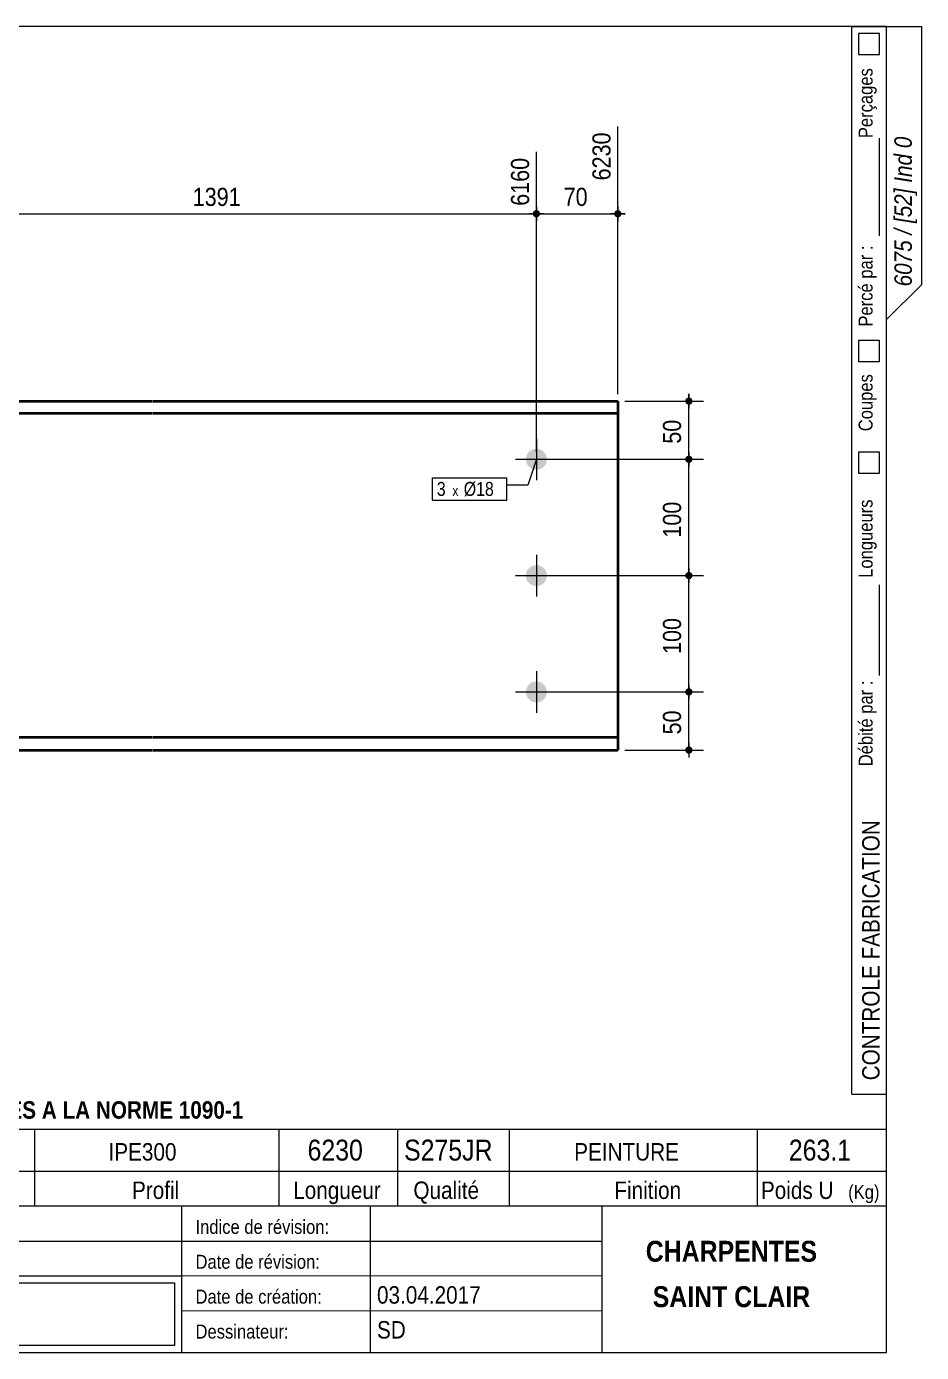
# Model space of a CAD drawing. Header units: millimetres. Extents: x 2 to 287, y 5 to 195.
# Drawn here: x 158.8 to 287, y 5 to 195 of the extents above; entities that cross this region are included whole.
import ezdxf

# ---------------------------------------------------------------- set-up
doc = ezdxf.new("R2010")
doc.units = ezdxf.units.MM
for name, color, linetype, lineweight in [('Autre type objet', 1, 'Continuous', 0), ('Boulon', 7, 'Continuous', 0), ('Cotation', 7, 'Continuous', 0), ('Désignation boulon', 3, 'Continuous', 0), ('Feuille dessin', 5, 'Continuous', 0), ('Piece', 2, 'Continuous', 0)]:
    doc.layers.add(name, color=color, linetype=linetype, lineweight=lineweight)
doc.styles.add('ARIAL', font='ARIAL.TTF')
doc.styles.add('ARIAL_BOLD', font='ARIALBD.TTF')
doc.styles.add('ARIAL_ITALIC', font='ARIALI.TTF')
doc.styles.add('COMIC_SANS_MS', font='COMIC.TTF')

# ---------------------------------------------------------------- blocks, each defined once
blk = doc.blocks.new('*A4')
at = {"layer": 'Boulon'}
for points in [[(230.33, 133.02), (230.33, 133.06), (230.34, 133.1), (230.34, 133.13), (230.34, 133.17), (230.35, 133.21), (230.35, 133.24), (230.36, 133.28), (230.37, 133.32), (230.38, 133.35), (230.39, 133.39), (230.4, 133.42), (230.41, 133.46), (230.42, 133.49), (230.43, 133.53), (230.45, 133.56), (230.46, 133.59), (230.48, 133.63), (230.49, 133.66), (230.51, 133.69), (230.53, 133.73), (230.55, 133.76), (230.56, 133.79), (230.59, 133.82), (230.61, 133.85), (230.63, 133.88), (230.65, 133.91), (230.67, 133.94), (230.7, 133.97), (230.72, 133.99), (230.75, 134.02), (230.77, 134.05), (230.8, 134.07), (230.82, 134.1), (230.85, 134.12), (230.88, 134.15), (230.91, 134.17), (230.94, 134.19), (230.97, 134.21), (231, 134.23), (231.03, 134.25), (231.06, 134.27), (231.09, 134.29), (231.13, 134.31), (231.16, 134.33), (231.19, 134.34), (231.22, 134.36), (231.26, 134.37), (231.29, 134.39), (231.33, 134.4), (231.36, 134.41), (231.4, 134.42), (231.43, 134.43), (231.47, 134.44), (231.5, 134.45), (231.54, 134.46), (231.58, 134.46), (231.61, 134.47), (231.65, 134.48), (231.69, 134.48), (231.72, 134.48), (231.76, 134.48), (231.8, 134.49), (231.83, 134.49), (231.87, 134.49), (231.91, 134.48), (231.94, 134.48), (231.98, 134.48), (232.02, 134.48), (232.05, 134.47), (232.09, 134.46), (232.12, 134.46), (232.16, 134.45), (232.2, 134.44), (232.23, 134.43), (232.27, 134.42), (232.3, 134.41), (232.34, 134.4), (232.37, 134.39), (232.41, 134.37), (232.44, 134.36), (232.47, 134.34), (232.51, 134.33), (232.54, 134.31), (232.57, 134.29), (232.6, 134.27), (232.63, 134.25), (232.67, 134.23), (232.7, 134.21), (232.73, 134.19), (232.76, 134.17), (232.78, 134.15), (232.81, 134.12), (232.84, 134.1), (232.87, 134.07), (232.89, 134.05), (232.92, 134.02), (232.94, 133.99), (232.97, 133.97), (232.99, 133.94), (233.01, 133.91), (233.04, 133.88), (233.06, 133.85), (233.08, 133.82), (233.1, 133.79), (233.12, 133.76), (233.14, 133.73), (233.16, 133.69), (233.17, 133.66), (233.19, 133.63), (233.2, 133.59), (233.22, 133.56), (233.23, 133.53), (233.24, 133.49), (233.26, 133.46), (233.27, 133.42), (233.28, 133.39), (233.29, 133.35), (233.3, 133.32), (233.3, 133.28), (233.31, 133.24), (233.32, 133.21), (233.32, 133.17), (233.33, 133.13), (233.33, 133.1), (233.33, 133.06), (233.33, 133.02), (233.33, 132.99), (233.33, 132.95), (233.33, 132.91), (233.33, 132.88), (233.33, 132.84), (233.32, 132.8), (233.32, 132.77), (233.31, 132.73), (233.3, 132.69), (233.3, 132.66), (233.29, 132.62), (233.28, 132.59), (233.27, 132.55), (233.26, 132.52), (233.24, 132.48), (233.23, 132.45), (233.22, 132.41), (233.2, 132.38), (233.19, 132.35), (233.17, 132.31), (233.16, 132.28), (233.14, 132.25), (233.12, 132.22), (233.1, 132.18), (233.08, 132.15), (233.06, 132.12), (233.04, 132.09), (233.01, 132.06), (232.99, 132.04), (232.97, 132.01), (232.94, 131.98), (232.92, 131.95), (232.89, 131.93), (232.87, 131.9), (232.84, 131.88), (232.81, 131.85), (232.78, 131.83), (232.76, 131.8), (232.73, 131.78), (232.7, 131.76), (232.67, 131.74), (232.63, 131.72), (232.6, 131.7), (232.57, 131.68), (232.54, 131.66), (232.51, 131.65), (232.47, 131.63), (232.44, 131.62), (232.41, 131.6), (232.37, 131.59), (232.34, 131.57), (232.3, 131.56), (232.27, 131.55), (232.23, 131.54), (232.2, 131.53), (232.16, 131.52), (232.12, 131.52), (232.09, 131.51), (232.05, 131.5), (232.02, 131.5), (231.98, 131.49), (231.94, 131.49), (231.91, 131.49), (231.87, 131.49), (231.83, 131.49), (231.8, 131.49), (231.76, 131.49), (231.72, 131.49), (231.69, 131.49), (231.65, 131.5), (231.61, 131.5), (231.58, 131.51), (231.54, 131.52), (231.5, 131.52), (231.47, 131.53), (231.43, 131.54), (231.4, 131.55), (231.36, 131.56), (231.33, 131.57), (231.29, 131.59), (231.26, 131.6), (231.22, 131.62), (231.19, 131.63), (231.16, 131.65), (231.13, 131.66), (231.09, 131.68), (231.06, 131.7), (231.03, 131.72), (231, 131.74), (230.97, 131.76), (230.94, 131.78), (230.91, 131.8), (230.88, 131.83), (230.85, 131.85), (230.82, 131.88), (230.8, 131.9), (230.77, 131.93), (230.75, 131.95), (230.72, 131.98), (230.7, 132.01), (230.67, 132.04), (230.65, 132.06), (230.63, 132.09), (230.61, 132.12), (230.59, 132.15), (230.56, 132.18), (230.55, 132.22), (230.53, 132.25), (230.51, 132.28), (230.49, 132.31), (230.48, 132.35), (230.46, 132.38), (230.45, 132.41), (230.43, 132.45), (230.42, 132.48), (230.41, 132.52), (230.4, 132.55), (230.39, 132.59), (230.38, 132.62), (230.37, 132.66), (230.36, 132.69), (230.35, 132.73), (230.35, 132.77), (230.34, 132.8), (230.34, 132.84), (230.34, 132.88), (230.33, 132.91), (230.33, 132.95), (230.33, 132.99)], [(230.33, 116.36), (230.33, 116.39), (230.34, 116.43), (230.34, 116.47), (230.34, 116.5), (230.35, 116.54), (230.35, 116.58), (230.36, 116.61), (230.37, 116.65), (230.38, 116.68), (230.39, 116.72), (230.4, 116.76), (230.41, 116.79), (230.42, 116.83), (230.43, 116.86), (230.45, 116.89), (230.46, 116.93), (230.48, 116.96), (230.49, 116.99), (230.51, 117.03), (230.53, 117.06), (230.55, 117.09), (230.56, 117.12), (230.59, 117.15), (230.61, 117.18), (230.63, 117.21), (230.65, 117.24), (230.67, 117.27), (230.7, 117.3), (230.72, 117.33), (230.75, 117.35), (230.77, 117.38), (230.8, 117.41), (230.82, 117.43), (230.85, 117.46), (230.88, 117.48), (230.91, 117.5), (230.94, 117.52), (230.97, 117.55), (231, 117.57), (231.03, 117.59), (231.06, 117.61), (231.09, 117.63), (231.13, 117.64), (231.16, 117.66), (231.19, 117.68), (231.22, 117.69), (231.26, 117.71), (231.29, 117.72), (231.33, 117.73), (231.36, 117.74), (231.4, 117.76), (231.43, 117.77), (231.47, 117.78), (231.5, 117.78), (231.54, 117.79), (231.58, 117.8), (231.61, 117.8), (231.65, 117.81), (231.69, 117.81), (231.72, 117.82), (231.76, 117.82), (231.8, 117.82), (231.83, 117.82), (231.87, 117.82), (231.91, 117.82), (231.94, 117.82), (231.98, 117.81), (232.02, 117.81), (232.05, 117.8), (232.09, 117.8), (232.12, 117.79), (232.16, 117.78), (232.2, 117.78), (232.23, 117.77), (232.27, 117.76), (232.3, 117.74), (232.34, 117.73), (232.37, 117.72), (232.41, 117.71), (232.44, 117.69), (232.47, 117.68), (232.51, 117.66), (232.54, 117.64), (232.57, 117.63), (232.6, 117.61), (232.63, 117.59), (232.67, 117.57), (232.7, 117.55), (232.73, 117.52), (232.76, 117.5), (232.78, 117.48), (232.81, 117.46), (232.84, 117.43), (232.87, 117.41), (232.89, 117.38), (232.92, 117.35), (232.94, 117.33), (232.97, 117.3), (232.99, 117.27), (233.01, 117.24), (233.04, 117.21), (233.06, 117.18), (233.08, 117.15), (233.1, 117.12), (233.12, 117.09), (233.14, 117.06), (233.16, 117.03), (233.17, 116.99), (233.19, 116.96), (233.2, 116.93), (233.22, 116.89), (233.23, 116.86), (233.24, 116.83), (233.26, 116.79), (233.27, 116.76), (233.28, 116.72), (233.29, 116.68), (233.3, 116.65), (233.3, 116.61), (233.31, 116.58), (233.32, 116.54), (233.32, 116.5), (233.33, 116.47), (233.33, 116.43), (233.33, 116.39), (233.33, 116.36), (233.33, 116.32), (233.33, 116.28), (233.33, 116.25), (233.33, 116.21), (233.33, 116.17), (233.32, 116.14), (233.32, 116.1), (233.31, 116.06), (233.3, 116.03), (233.3, 115.99), (233.29, 115.96), (233.28, 115.92), (233.27, 115.88), (233.26, 115.85), (233.24, 115.81), (233.23, 115.78), (233.22, 115.75), (233.2, 115.71), (233.19, 115.68), (233.17, 115.65), (233.16, 115.61), (233.14, 115.58), (233.12, 115.55), (233.1, 115.52), (233.08, 115.49), (233.06, 115.46), (233.04, 115.43), (233.01, 115.4), (232.99, 115.37), (232.97, 115.34), (232.94, 115.31), (232.92, 115.29), (232.89, 115.26), (232.87, 115.23), (232.84, 115.21), (232.81, 115.18), (232.78, 115.16), (232.76, 115.14), (232.73, 115.12), (232.7, 115.09), (232.67, 115.07), (232.63, 115.05), (232.6, 115.03), (232.57, 115.01), (232.54, 115), (232.51, 114.98), (232.47, 114.96), (232.44, 114.95), (232.41, 114.93), (232.37, 114.92), (232.34, 114.91), (232.3, 114.9), (232.27, 114.88), (232.23, 114.87), (232.2, 114.86), (232.16, 114.86), (232.12, 114.85), (232.09, 114.84), (232.05, 114.84), (232.02, 114.83), (231.98, 114.83), (231.94, 114.82), (231.91, 114.82), (231.87, 114.82), (231.83, 114.82), (231.8, 114.82), (231.76, 114.82), (231.72, 114.82), (231.69, 114.83), (231.65, 114.83), (231.61, 114.84), (231.58, 114.84), (231.54, 114.85), (231.5, 114.86), (231.47, 114.86), (231.43, 114.87), (231.4, 114.88), (231.36, 114.9), (231.33, 114.91), (231.29, 114.92), (231.26, 114.93), (231.22, 114.95), (231.19, 114.96), (231.16, 114.98), (231.13, 115), (231.09, 115.01), (231.06, 115.03), (231.03, 115.05), (231, 115.07), (230.97, 115.09), (230.94, 115.12), (230.91, 115.14), (230.88, 115.16), (230.85, 115.18), (230.82, 115.21), (230.8, 115.23), (230.77, 115.26), (230.75, 115.29), (230.72, 115.31), (230.7, 115.34), (230.67, 115.37), (230.65, 115.4), (230.63, 115.43), (230.61, 115.46), (230.59, 115.49), (230.56, 115.52), (230.55, 115.55), (230.53, 115.58), (230.51, 115.61), (230.49, 115.65), (230.48, 115.68), (230.46, 115.71), (230.45, 115.75), (230.43, 115.78), (230.42, 115.81), (230.41, 115.85), (230.4, 115.88), (230.39, 115.92), (230.38, 115.96), (230.37, 115.99), (230.36, 116.03), (230.35, 116.06), (230.35, 116.1), (230.34, 116.14), (230.34, 116.17), (230.34, 116.21), (230.33, 116.25), (230.33, 116.28), (230.33, 116.32)], [(230.33, 99.69), (230.33, 99.73), (230.34, 99.76), (230.34, 99.8), (230.34, 99.84), (230.35, 99.87), (230.35, 99.91), (230.36, 99.95), (230.37, 99.98), (230.38, 100.02), (230.39, 100.05), (230.4, 100.09), (230.41, 100.12), (230.42, 100.16), (230.43, 100.19), (230.45, 100.23), (230.46, 100.26), (230.48, 100.29), (230.49, 100.33), (230.51, 100.36), (230.53, 100.39), (230.55, 100.42), (230.56, 100.46), (230.59, 100.49), (230.61, 100.52), (230.63, 100.55), (230.65, 100.58), (230.67, 100.6), (230.7, 100.63), (230.72, 100.66), (230.75, 100.69), (230.77, 100.71), (230.8, 100.74), (230.82, 100.76), (230.85, 100.79), (230.88, 100.81), (230.91, 100.84), (230.94, 100.86), (230.97, 100.88), (231, 100.9), (231.03, 100.92), (231.06, 100.94), (231.09, 100.96), (231.13, 100.98), (231.16, 100.99), (231.19, 101.01), (231.22, 101.02), (231.26, 101.04), (231.29, 101.05), (231.33, 101.07), (231.36, 101.08), (231.4, 101.09), (231.43, 101.1), (231.47, 101.11), (231.5, 101.12), (231.54, 101.12), (231.58, 101.13), (231.61, 101.14), (231.65, 101.14), (231.69, 101.15), (231.72, 101.15), (231.76, 101.15), (231.8, 101.15), (231.83, 101.15), (231.87, 101.15), (231.91, 101.15), (231.94, 101.15), (231.98, 101.15), (232.02, 101.14), (232.05, 101.14), (232.09, 101.13), (232.12, 101.12), (232.16, 101.12), (232.2, 101.11), (232.23, 101.1), (232.27, 101.09), (232.3, 101.08), (232.34, 101.07), (232.37, 101.05), (232.41, 101.04), (232.44, 101.02), (232.47, 101.01), (232.51, 100.99), (232.54, 100.98), (232.57, 100.96), (232.6, 100.94), (232.63, 100.92), (232.67, 100.9), (232.7, 100.88), (232.73, 100.86), (232.76, 100.84), (232.78, 100.81), (232.81, 100.79), (232.84, 100.76), (232.87, 100.74), (232.89, 100.71), (232.92, 100.69), (232.94, 100.66), (232.97, 100.63), (232.99, 100.6), (233.01, 100.58), (233.04, 100.55), (233.06, 100.52), (233.08, 100.49), (233.1, 100.46), (233.12, 100.42), (233.14, 100.39), (233.16, 100.36), (233.17, 100.33), (233.19, 100.29), (233.2, 100.26), (233.22, 100.23), (233.23, 100.19), (233.24, 100.16), (233.26, 100.12), (233.27, 100.09), (233.28, 100.05), (233.29, 100.02), (233.3, 99.98), (233.3, 99.95), (233.31, 99.91), (233.32, 99.87), (233.32, 99.84), (233.33, 99.8), (233.33, 99.76), (233.33, 99.73), (233.33, 99.69), (233.33, 99.65), (233.33, 99.62), (233.33, 99.58), (233.33, 99.54), (233.33, 99.51), (233.32, 99.47), (233.32, 99.43), (233.31, 99.4), (233.3, 99.36), (233.3, 99.32), (233.29, 99.29), (233.28, 99.25), (233.27, 99.22), (233.26, 99.18), (233.24, 99.15), (233.23, 99.11), (233.22, 99.08), (233.2, 99.05), (233.19, 99.01), (233.17, 98.98), (233.16, 98.95), (233.14, 98.91), (233.12, 98.88), (233.1, 98.85), (233.08, 98.82), (233.06, 98.79), (233.04, 98.76), (233.01, 98.73), (232.99, 98.7), (232.97, 98.67), (232.94, 98.65), (232.92, 98.62), (232.89, 98.59), (232.87, 98.57), (232.84, 98.54), (232.81, 98.52), (232.78, 98.49), (232.76, 98.47), (232.73, 98.45), (232.7, 98.43), (232.67, 98.41), (232.63, 98.39), (232.6, 98.37), (232.57, 98.35), (232.54, 98.33), (232.51, 98.31), (232.47, 98.3), (232.44, 98.28), (232.41, 98.27), (232.37, 98.25), (232.34, 98.24), (232.3, 98.23), (232.27, 98.22), (232.23, 98.21), (232.2, 98.2), (232.16, 98.19), (232.12, 98.18), (232.09, 98.18), (232.05, 98.17), (232.02, 98.16), (231.98, 98.16), (231.94, 98.16), (231.91, 98.16), (231.87, 98.15), (231.83, 98.15), (231.8, 98.15), (231.76, 98.16), (231.72, 98.16), (231.69, 98.16), (231.65, 98.16), (231.61, 98.17), (231.58, 98.18), (231.54, 98.18), (231.5, 98.19), (231.47, 98.2), (231.43, 98.21), (231.4, 98.22), (231.36, 98.23), (231.33, 98.24), (231.29, 98.25), (231.26, 98.27), (231.22, 98.28), (231.19, 98.3), (231.16, 98.31), (231.13, 98.33), (231.09, 98.35), (231.06, 98.37), (231.03, 98.39), (231, 98.41), (230.97, 98.43), (230.94, 98.45), (230.91, 98.47), (230.88, 98.49), (230.85, 98.52), (230.82, 98.54), (230.8, 98.57), (230.77, 98.59), (230.75, 98.62), (230.72, 98.65), (230.7, 98.67), (230.67, 98.7), (230.65, 98.73), (230.63, 98.76), (230.61, 98.79), (230.59, 98.82), (230.56, 98.85), (230.55, 98.88), (230.53, 98.91), (230.51, 98.95), (230.49, 98.98), (230.48, 99.01), (230.46, 99.05), (230.45, 99.08), (230.43, 99.11), (230.42, 99.15), (230.41, 99.18), (230.4, 99.22), (230.39, 99.25), (230.38, 99.29), (230.37, 99.32), (230.36, 99.36), (230.35, 99.4), (230.35, 99.43), (230.34, 99.47), (230.34, 99.51), (230.34, 99.54), (230.33, 99.58), (230.33, 99.62), (230.33, 99.65)]]:
    blk.add_hatch(color=256, dxfattribs=at).paths.add_polyline_path(points, flags=17)
at = {"layer": 'Boulon', "linetype": 'Continuous', "lineweight": 0}
for p, q in [((231.83, 135.99), (231.83, 129.99)), ((228.83, 132.99), (234.83, 132.99)), ((231.83, 119.32), (231.83, 113.32)), ((228.83, 116.32), (234.83, 116.32)), ((231.83, 102.65), (231.83, 96.65)), ((228.83, 99.65), (234.83, 99.65))]:
    blk.add_line(p, q, dxfattribs=at)
blk = doc.blocks.new('*A5')
at = {"layer": 'Piece', "color": 2, "linetype": 'Continuous', "lineweight": 40}
for p, q in [((88.113238, 141.32), (176.73204, 141.32)), ((176.83204, 141.32), (243.498706, 141.32)), ((243.498706, 141.32), (243.498706, 91.32)), ((176.73204, 139.536667), (88.113238, 139.536667)), ((243.498706, 139.536667), (176.83204, 139.536667)), ((176.73204, 93.103333), (88.113238, 93.103333)), ((243.498706, 93.103333), (176.83204, 93.103333)), ((88.113238, 91.32), (176.73204, 91.32)), ((176.83204, 91.32), (243.498706, 91.32))]:
    blk.add_line(p, q, dxfattribs=at)
blk = doc.blocks.new('*A6')
at = {"layer": 'Feuille dessin', "linetype": 'Continuous', "lineweight": 0}
for p, q in [((282, 195), (5, 195)), ((282, 5), (282, 195)), ((5, 5), (282, 5))]:
    blk.add_line(p, q, dxfattribs=at)
blk = doc.blocks.new('*A8')
at = {"layer": 'Autre type objet', "linetype": 'Continuous', "lineweight": 0}
for p, q in [((277, 42), (277, 195)), ((277, 195), (287, 195)), ((278, 194), (278, 191)), ((281, 194), (278, 194)), ((281, 191), (281, 194)), ((282, 42), (282, 195)), ((287, 195), (287, 158)), ((278, 191), (281, 191)), ((281, 165), (281, 179)), ((287, 158), (282, 153)), ((278, 150), (278, 147)), ((281, 150), (278, 150)), ((281, 147), (281, 150)), ((278, 147), (281, 147)), ((278, 134), (278, 131)), ((281, 134), (278, 134)), ((281, 131), (281, 134)), ((278, 131), (281, 131)), ((281, 102), (281, 115)), ((277, 42), (282, 42))]:
    blk.add_line(p, q, dxfattribs=at)
at = {"layer": 'Autre type objet', "width": 0.85}
for s, height, style, p in [('Perçages', 2, 'ARIAL', (280, 179)), ('6075 / [52] Ind 0', 2.5, 'ARIAL_ITALIC', (285.619109, 157.760245)), ('Percé par :', 2, 'ARIAL', (280, 152)), ('Coupes', 2, 'ARIAL', (280, 137)), ('Longueurs', 2, 'ARIAL', (280, 116)), ('Débité par :', 2, 'ARIAL', (280, 89)), ('CONTROLE FABRICATION', 2.5, 'ARIAL', (281, 44))]:
    blk.add_text(s, height=height, rotation=90, dxfattribs=dict(at, style=style)).set_placement(p)
blk = doc.blocks.new('*A10')
at = {"layer": 'Autre type objet', "linetype": 'Continuous', "lineweight": 0}
for p, q in [((92, 37), (282, 37)), ((160, 31), (160, 37)), ((195, 31), (195, 37)), ((212, 31), (212, 37)), ((228, 31), (228, 37)), ((263.5, 31), (263.5, 37)), ((282, 31), (282, 37)), ((92, 31), (282, 31)), ((160, 26), (160, 31)), ((195, 26), (195, 31)), ((212, 26), (212, 31)), ((228, 26), (228, 31)), ((263.5, 26), (263.5, 31)), ((282, 5), (282, 31)), ((92, 26), (282, 26)), ((181, 26), (181, 5)), ((208, 26), (208, 5)), ((241.262466, 5), (241.262466, 26)), ((92, 21), (241.327069, 20.935451)), ((92, 16), (181, 16)), ((181, 16), (241.297815, 16.021151)), ((93, 15), (180, 15)), ((180, 15), (180, 6)), ((181, 11), (241.217807, 10.969512)), ((180, 6), (93, 6)), ((92, 5), (282, 5))]:
    blk.add_line(p, q, dxfattribs=at)
at = {"layer": 'Autre type objet', "width": 0.85}
for s, height, style, p in [('TOLERANCES ESSENTIELLES CONFORMES A LA NORME 1090-1', 2.5, 'ARIAL_BOLD', (96.5, 38.5)), ('IPE300', 2.5, 'ARIAL', (170.538574, 32.5)), ('6230', 3, 'ARIAL', (199.053223, 32.5)), ('S275JR', 3, 'ARIAL', (212.880127, 32.5)), ('PEINTURE', 2.5, 'ARIAL', (237.24646, 32.5)), ('263.1', 3, 'ARIAL', (267.997314, 32.5)), ('Profil', 2.5, 'ARIAL', (173.903564, 27)), ('Longueur', 2.5, 'ARIAL', (197, 27)), ('Qualité', 2.5, 'ARIAL', (214.218018, 27)), ('Finition', 2.5, 'ARIAL', (243, 27)), ('Poids U', 2.5, 'ARIAL', (264, 27)), ('(Kg)', 2, 'ARIAL', (276.5, 27)), ('Indice de révision:', 2, 'ARIAL', (183, 22)), ('CHARPENTES', 3, 'ARIAL_BOLD', (247.5, 18)), ('Date de révision:', 2, 'ARIAL', (183, 17)), ('Date de création:', 2, 'ARIAL', (183, 12)), ('03.04.2017', 2.5, 'ARIAL', (209, 12)), ('SAINT CLAIR', 3, 'ARIAL_BOLD', (248.5, 11.5)), ('SD', 2.5, 'ARIAL', (209, 7)), ('Dessinateur:', 2, 'ARIAL', (183, 7))]:
    blk.add_text(s, height=height, dxfattribs=dict(at, style=style)).set_placement(p)
blk = doc.blocks.new('*A17')
at = {"layer": 'Cotation'}
for points in [[(141.06, 167.65), (141.04, 167.65), (141.01, 167.66), (140.99, 167.66), (140.96, 167.67), (140.94, 167.67), (140.91, 167.68), (140.89, 167.69), (140.87, 167.7), (140.84, 167.71), (140.82, 167.73), (140.8, 167.74), (140.78, 167.75), (140.76, 167.77), (140.74, 167.79), (140.72, 167.8), (140.7, 167.82), (140.69, 167.84), (140.67, 167.86), (140.66, 167.88), (140.64, 167.9), (140.63, 167.93), (140.62, 167.95), (140.61, 167.97), (140.6, 168), (140.59, 168.02), (140.58, 168.05), (140.58, 168.07), (140.57, 168.1), (140.57, 168.12), (140.57, 168.15), (140.57, 168.17), (140.57, 168.2), (140.57, 168.22), (140.57, 168.25), (140.58, 168.27), (140.58, 168.3), (140.59, 168.32), (140.6, 168.35), (140.61, 168.37), (140.62, 168.39), (140.63, 168.42), (140.64, 168.44), (140.66, 168.46), (140.67, 168.48), (140.69, 168.5), (140.7, 168.52), (140.72, 168.54), (140.74, 168.56), (140.76, 168.57), (140.78, 168.59), (140.8, 168.6), (140.82, 168.62), (140.84, 168.63), (140.87, 168.64), (140.89, 168.65), (140.91, 168.66), (140.94, 168.67), (140.96, 168.68), (140.99, 168.68), (141.01, 168.69), (141.04, 168.69), (141.06, 168.69), (141.09, 168.69), (141.11, 168.69), (141.14, 168.69), (141.17, 168.69), (141.19, 168.68), (141.22, 168.68), (141.24, 168.67), (141.26, 168.66), (141.29, 168.65), (141.31, 168.64), (141.33, 168.63), (141.36, 168.62), (141.38, 168.6), (141.4, 168.59), (141.42, 168.57), (141.44, 168.56), (141.46, 168.54), (141.47, 168.52), (141.49, 168.5), (141.51, 168.48), (141.52, 168.46), (141.54, 168.44), (141.55, 168.42), (141.56, 168.39), (141.57, 168.37), (141.58, 168.35), (141.59, 168.32), (141.59, 168.3), (141.6, 168.27), (141.6, 168.25), (141.61, 168.22), (141.61, 168.2), (141.61, 168.17), (141.61, 168.15), (141.61, 168.12), (141.6, 168.1), (141.6, 168.07), (141.59, 168.05), (141.59, 168.02), (141.58, 168), (141.57, 167.97), (141.56, 167.95), (141.55, 167.93), (141.54, 167.9), (141.52, 167.88), (141.51, 167.86), (141.49, 167.84), (141.47, 167.82), (141.46, 167.8), (141.44, 167.79), (141.42, 167.77), (141.4, 167.75), (141.38, 167.74), (141.36, 167.73), (141.33, 167.71), (141.31, 167.7), (141.29, 167.69), (141.26, 167.68), (141.24, 167.67), (141.22, 167.67), (141.19, 167.66), (141.17, 167.66), (141.14, 167.65), (141.11, 167.65), (141.09, 167.65)], [(231.81, 167.65), (231.78, 167.65), (231.76, 167.66), (231.73, 167.66), (231.71, 167.67), (231.68, 167.67), (231.66, 167.68), (231.63, 167.69), (231.61, 167.7), (231.59, 167.71), (231.56, 167.73), (231.54, 167.74), (231.52, 167.75), (231.5, 167.77), (231.48, 167.79), (231.46, 167.8), (231.45, 167.82), (231.43, 167.84), (231.41, 167.86), (231.4, 167.88), (231.39, 167.9), (231.37, 167.93), (231.36, 167.95), (231.35, 167.97), (231.34, 168), (231.33, 168.02), (231.33, 168.05), (231.32, 168.07), (231.32, 168.1), (231.31, 168.12), (231.31, 168.15), (231.31, 168.17), (231.31, 168.2), (231.31, 168.22), (231.32, 168.25), (231.32, 168.27), (231.33, 168.3), (231.33, 168.32), (231.34, 168.35), (231.35, 168.37), (231.36, 168.39), (231.37, 168.42), (231.39, 168.44), (231.4, 168.46), (231.41, 168.48), (231.43, 168.5), (231.45, 168.52), (231.46, 168.54), (231.48, 168.56), (231.5, 168.57), (231.52, 168.59), (231.54, 168.6), (231.56, 168.62), (231.59, 168.63), (231.61, 168.64), (231.63, 168.65), (231.66, 168.66), (231.68, 168.67), (231.71, 168.68), (231.73, 168.68), (231.76, 168.69), (231.78, 168.69), (231.81, 168.69), (231.83, 168.69), (231.86, 168.69), (231.88, 168.69), (231.91, 168.69), (231.93, 168.68), (231.96, 168.68), (231.98, 168.67), (232.01, 168.66), (232.03, 168.65), (232.05, 168.64), (232.08, 168.63), (232.1, 168.62), (232.12, 168.6), (232.14, 168.59), (232.16, 168.57), (232.18, 168.56), (232.2, 168.54), (232.22, 168.52), (232.23, 168.5), (232.25, 168.48), (232.26, 168.46), (232.28, 168.44), (232.29, 168.42), (232.3, 168.39), (232.31, 168.37), (232.32, 168.35), (232.33, 168.32), (232.34, 168.3), (232.34, 168.27), (232.35, 168.25), (232.35, 168.22), (232.35, 168.2), (232.35, 168.17), (232.35, 168.15), (232.35, 168.12), (232.35, 168.1), (232.34, 168.07), (232.34, 168.05), (232.33, 168.02), (232.32, 168), (232.31, 167.97), (232.3, 167.95), (232.29, 167.93), (232.28, 167.9), (232.26, 167.88), (232.25, 167.86), (232.23, 167.84), (232.22, 167.82), (232.2, 167.8), (232.18, 167.79), (232.16, 167.77), (232.14, 167.75), (232.12, 167.74), (232.1, 167.73), (232.08, 167.71), (232.05, 167.7), (232.03, 167.69), (232.01, 167.68), (231.98, 167.67), (231.96, 167.67), (231.93, 167.66), (231.91, 167.66), (231.88, 167.65), (231.86, 167.65), (231.83, 167.65)]]:
    blk.add_hatch(color=256, dxfattribs=at).paths.add_polyline_path(points, flags=17)
at = {"layer": 'Cotation', "linetype": 'Continuous', "lineweight": 0}
for p, q in [((141.09, 132.32), (141.09, 177.03)), ((231.83, 133.99), (231.83, 177.03)), ((141.09, 169.21), (141.09, 167.13)), ((231.83, 169.21), (231.83, 167.13)), ((142.13, 168.17), (140.05, 168.17)), ((141.09, 168.17), (140.05, 168.17)), ((141.09, 168.17), (231.83, 168.17)), ((232.87, 168.17), (230.79, 168.17)), ((231.83, 168.17), (232.87, 168.17))]:
    blk.add_line(p, q, dxfattribs=at)
at = {"layer": 'Cotation'}
for p in [(141.09, 168.17), (231.83, 168.17)]:
    blk.add_point(p, dxfattribs=at)
at = {"layer": 'Cotation', "style": 'ARIAL', "width": 0.85}
blk.add_text('6160', height=2.6, rotation=90.0002, dxfattribs=at).set_placement((230.79, 169.31))
blk.add_text('1391', height=2.6, dxfattribs=at).set_placement((182.6, 169.29))
blk = doc.blocks.new('*A18')
at = {"layer": 'Cotation'}
for points in [[(231.81, 167.65), (231.78, 167.65), (231.76, 167.66), (231.73, 167.66), (231.71, 167.67), (231.68, 167.67), (231.66, 167.68), (231.63, 167.69), (231.61, 167.7), (231.59, 167.71), (231.56, 167.73), (231.54, 167.74), (231.52, 167.75), (231.5, 167.77), (231.48, 167.79), (231.46, 167.8), (231.45, 167.82), (231.43, 167.84), (231.41, 167.86), (231.4, 167.88), (231.39, 167.9), (231.37, 167.93), (231.36, 167.95), (231.35, 167.97), (231.34, 168), (231.33, 168.02), (231.33, 168.05), (231.32, 168.07), (231.32, 168.1), (231.31, 168.12), (231.31, 168.15), (231.31, 168.17), (231.31, 168.2), (231.31, 168.22), (231.32, 168.25), (231.32, 168.27), (231.33, 168.3), (231.33, 168.32), (231.34, 168.35), (231.35, 168.37), (231.36, 168.39), (231.37, 168.42), (231.39, 168.44), (231.4, 168.46), (231.41, 168.48), (231.43, 168.5), (231.45, 168.52), (231.46, 168.54), (231.48, 168.56), (231.5, 168.57), (231.52, 168.59), (231.54, 168.6), (231.56, 168.62), (231.59, 168.63), (231.61, 168.64), (231.63, 168.65), (231.66, 168.66), (231.68, 168.67), (231.71, 168.68), (231.73, 168.68), (231.76, 168.69), (231.78, 168.69), (231.81, 168.69), (231.83, 168.69), (231.86, 168.69), (231.88, 168.69), (231.91, 168.69), (231.93, 168.68), (231.96, 168.68), (231.98, 168.67), (232.01, 168.66), (232.03, 168.65), (232.05, 168.64), (232.08, 168.63), (232.1, 168.62), (232.12, 168.6), (232.14, 168.59), (232.16, 168.57), (232.18, 168.56), (232.2, 168.54), (232.22, 168.52), (232.23, 168.5), (232.25, 168.48), (232.26, 168.46), (232.28, 168.44), (232.29, 168.42), (232.3, 168.39), (232.31, 168.37), (232.32, 168.35), (232.33, 168.32), (232.34, 168.3), (232.34, 168.27), (232.35, 168.25), (232.35, 168.22), (232.35, 168.2), (232.35, 168.17), (232.35, 168.15), (232.35, 168.12), (232.35, 168.1), (232.34, 168.07), (232.34, 168.05), (232.33, 168.02), (232.32, 168), (232.31, 167.97), (232.3, 167.95), (232.29, 167.93), (232.28, 167.9), (232.26, 167.88), (232.25, 167.86), (232.23, 167.84), (232.22, 167.82), (232.2, 167.8), (232.18, 167.79), (232.16, 167.77), (232.14, 167.75), (232.12, 167.74), (232.1, 167.73), (232.08, 167.71), (232.05, 167.7), (232.03, 167.69), (232.01, 167.68), (231.98, 167.67), (231.96, 167.67), (231.93, 167.66), (231.91, 167.66), (231.88, 167.65), (231.86, 167.65), (231.83, 167.65)], [(243.47, 167.65), (243.45, 167.65), (243.42, 167.66), (243.4, 167.66), (243.37, 167.67), (243.35, 167.67), (243.32, 167.68), (243.3, 167.69), (243.28, 167.7), (243.25, 167.71), (243.23, 167.73), (243.21, 167.74), (243.19, 167.75), (243.17, 167.77), (243.15, 167.79), (243.13, 167.8), (243.11, 167.82), (243.1, 167.84), (243.08, 167.86), (243.07, 167.88), (243.05, 167.9), (243.04, 167.93), (243.03, 167.95), (243.02, 167.97), (243.01, 168), (243, 168.02), (242.99, 168.05), (242.99, 168.07), (242.98, 168.1), (242.98, 168.12), (242.98, 168.15), (242.98, 168.17), (242.98, 168.2), (242.98, 168.22), (242.98, 168.25), (242.99, 168.27), (242.99, 168.3), (243, 168.32), (243.01, 168.35), (243.02, 168.37), (243.03, 168.39), (243.04, 168.42), (243.05, 168.44), (243.07, 168.46), (243.08, 168.48), (243.1, 168.5), (243.11, 168.52), (243.13, 168.54), (243.15, 168.56), (243.17, 168.57), (243.19, 168.59), (243.21, 168.6), (243.23, 168.62), (243.25, 168.63), (243.28, 168.64), (243.3, 168.65), (243.32, 168.66), (243.35, 168.67), (243.37, 168.68), (243.4, 168.68), (243.42, 168.69), (243.45, 168.69), (243.47, 168.69), (243.5, 168.69), (243.52, 168.69), (243.55, 168.69), (243.58, 168.69), (243.6, 168.68), (243.63, 168.68), (243.65, 168.67), (243.67, 168.66), (243.7, 168.65), (243.72, 168.64), (243.74, 168.63), (243.77, 168.62), (243.79, 168.6), (243.81, 168.59), (243.83, 168.57), (243.85, 168.56), (243.87, 168.54), (243.88, 168.52), (243.9, 168.5), (243.92, 168.48), (243.93, 168.46), (243.94, 168.44), (243.96, 168.42), (243.97, 168.39), (243.98, 168.37), (243.99, 168.35), (244, 168.32), (244, 168.3), (244.01, 168.27), (244.01, 168.25), (244.02, 168.22), (244.02, 168.2), (244.02, 168.17), (244.02, 168.15), (244.02, 168.12), (244.01, 168.1), (244.01, 168.07), (244, 168.05), (244, 168.02), (243.99, 168), (243.98, 167.97), (243.97, 167.95), (243.96, 167.93), (243.94, 167.9), (243.93, 167.88), (243.92, 167.86), (243.9, 167.84), (243.88, 167.82), (243.87, 167.8), (243.85, 167.79), (243.83, 167.77), (243.81, 167.75), (243.79, 167.74), (243.77, 167.73), (243.74, 167.71), (243.72, 167.7), (243.7, 167.69), (243.67, 167.68), (243.65, 167.67), (243.63, 167.67), (243.6, 167.66), (243.58, 167.66), (243.55, 167.65), (243.52, 167.65), (243.5, 167.65)]]:
    blk.add_hatch(color=256, dxfattribs=at).paths.add_polyline_path(points, flags=17)
at = {"layer": 'Cotation', "linetype": 'Continuous', "lineweight": 0}
for p, q in [((243.5, 142.32), (243.5, 180.67)), ((231.83, 133.99), (231.83, 177.03)), ((231.83, 169.21), (231.83, 167.13)), ((243.5, 169.21), (243.5, 167.13)), ((232.87, 168.17), (230.79, 168.17)), ((231.83, 168.17), (230.79, 168.17)), ((231.83, 168.17), (243.5, 168.17)), ((244.54, 168.17), (242.46, 168.17)), ((243.5, 168.17), (244.54, 168.17))]:
    blk.add_line(p, q, dxfattribs=at)
at = {"layer": 'Cotation'}
for p in [(231.83, 168.17), (243.5, 168.17)]:
    blk.add_point(p, dxfattribs=at)
at = {"layer": 'Cotation', "style": 'ARIAL', "width": 0.85}
blk.add_text('6230', height=2.6, rotation=90.0002, dxfattribs=at).set_placement((242.46, 172.95))
blk.add_text('70', height=2.6, dxfattribs=at).set_placement((235.74, 169.29))
blk = doc.blocks.new('*A25')
at = {"layer": 'Cotation'}
for points in [[(253.65, 99.13), (253.63, 99.14), (253.6, 99.14), (253.58, 99.14), (253.55, 99.15), (253.53, 99.16), (253.5, 99.16), (253.48, 99.17), (253.46, 99.18), (253.43, 99.19), (253.41, 99.21), (253.39, 99.22), (253.37, 99.24), (253.35, 99.25), (253.33, 99.27), (253.31, 99.29), (253.29, 99.3), (253.28, 99.32), (253.26, 99.34), (253.25, 99.36), (253.23, 99.39), (253.22, 99.41), (253.21, 99.43), (253.2, 99.45), (253.19, 99.48), (253.18, 99.5), (253.18, 99.53), (253.17, 99.55), (253.17, 99.58), (253.16, 99.6), (253.16, 99.63), (253.16, 99.65), (253.16, 99.68), (253.16, 99.7), (253.17, 99.73), (253.17, 99.75), (253.18, 99.78), (253.18, 99.8), (253.19, 99.83), (253.2, 99.85), (253.21, 99.88), (253.22, 99.9), (253.23, 99.92), (253.25, 99.94), (253.26, 99.96), (253.28, 99.98), (253.29, 100), (253.31, 100.02), (253.33, 100.04), (253.35, 100.06), (253.37, 100.07), (253.39, 100.09), (253.41, 100.1), (253.43, 100.11), (253.46, 100.12), (253.48, 100.13), (253.5, 100.14), (253.53, 100.15), (253.55, 100.16), (253.58, 100.16), (253.6, 100.17), (253.63, 100.17), (253.65, 100.17), (253.68, 100.17), (253.71, 100.17), (253.73, 100.17), (253.76, 100.17), (253.78, 100.16), (253.81, 100.16), (253.83, 100.15), (253.86, 100.14), (253.88, 100.13), (253.9, 100.12), (253.93, 100.11), (253.95, 100.1), (253.97, 100.09), (253.99, 100.07), (254.01, 100.06), (254.03, 100.04), (254.05, 100.02), (254.07, 100), (254.08, 99.98), (254.1, 99.96), (254.11, 99.94), (254.13, 99.92), (254.14, 99.9), (254.15, 99.88), (254.16, 99.85), (254.17, 99.83), (254.18, 99.8), (254.18, 99.78), (254.19, 99.75), (254.19, 99.73), (254.2, 99.7), (254.2, 99.68), (254.2, 99.65), (254.2, 99.63), (254.2, 99.6), (254.19, 99.58), (254.19, 99.55), (254.18, 99.53), (254.18, 99.5), (254.17, 99.48), (254.16, 99.45), (254.15, 99.43), (254.14, 99.41), (254.13, 99.39), (254.11, 99.36), (254.1, 99.34), (254.08, 99.32), (254.07, 99.3), (254.05, 99.29), (254.03, 99.27), (254.01, 99.25), (253.99, 99.24), (253.97, 99.22), (253.95, 99.21), (253.93, 99.19), (253.9, 99.18), (253.88, 99.17), (253.86, 99.16), (253.83, 99.16), (253.81, 99.15), (253.78, 99.14), (253.76, 99.14), (253.73, 99.14), (253.71, 99.13), (253.68, 99.13)], [(253.65, 90.8), (253.63, 90.8), (253.6, 90.81), (253.58, 90.81), (253.55, 90.82), (253.53, 90.82), (253.5, 90.83), (253.48, 90.84), (253.46, 90.85), (253.43, 90.86), (253.41, 90.87), (253.39, 90.89), (253.37, 90.9), (253.35, 90.92), (253.33, 90.93), (253.31, 90.95), (253.29, 90.97), (253.28, 90.99), (253.26, 91.01), (253.25, 91.03), (253.23, 91.05), (253.22, 91.07), (253.21, 91.1), (253.2, 91.12), (253.19, 91.14), (253.18, 91.17), (253.18, 91.19), (253.17, 91.22), (253.17, 91.24), (253.16, 91.27), (253.16, 91.29), (253.16, 91.32), (253.16, 91.35), (253.16, 91.37), (253.17, 91.4), (253.17, 91.42), (253.18, 91.45), (253.18, 91.47), (253.19, 91.5), (253.2, 91.52), (253.21, 91.54), (253.22, 91.57), (253.23, 91.59), (253.25, 91.61), (253.26, 91.63), (253.28, 91.65), (253.29, 91.67), (253.31, 91.69), (253.33, 91.71), (253.35, 91.72), (253.37, 91.74), (253.39, 91.75), (253.41, 91.77), (253.43, 91.78), (253.46, 91.79), (253.48, 91.8), (253.5, 91.81), (253.53, 91.82), (253.55, 91.82), (253.58, 91.83), (253.6, 91.83), (253.63, 91.84), (253.65, 91.84), (253.68, 91.84), (253.71, 91.84), (253.73, 91.84), (253.76, 91.83), (253.78, 91.83), (253.81, 91.82), (253.83, 91.82), (253.86, 91.81), (253.88, 91.8), (253.9, 91.79), (253.93, 91.78), (253.95, 91.77), (253.97, 91.75), (253.99, 91.74), (254.01, 91.72), (254.03, 91.71), (254.05, 91.69), (254.07, 91.67), (254.08, 91.65), (254.1, 91.63), (254.11, 91.61), (254.13, 91.59), (254.14, 91.57), (254.15, 91.54), (254.16, 91.52), (254.17, 91.5), (254.18, 91.47), (254.18, 91.45), (254.19, 91.42), (254.19, 91.4), (254.2, 91.37), (254.2, 91.35), (254.2, 91.32), (254.2, 91.29), (254.2, 91.27), (254.19, 91.24), (254.19, 91.22), (254.18, 91.19), (254.18, 91.17), (254.17, 91.14), (254.16, 91.12), (254.15, 91.1), (254.14, 91.07), (254.13, 91.05), (254.11, 91.03), (254.1, 91.01), (254.08, 90.99), (254.07, 90.97), (254.05, 90.95), (254.03, 90.93), (254.01, 90.92), (253.99, 90.9), (253.97, 90.89), (253.95, 90.87), (253.93, 90.86), (253.9, 90.85), (253.88, 90.84), (253.86, 90.83), (253.83, 90.82), (253.81, 90.82), (253.78, 90.81), (253.76, 90.81), (253.73, 90.8), (253.71, 90.8), (253.68, 90.8)]]:
    blk.add_hatch(color=256, dxfattribs=at).paths.add_polyline_path(points, flags=17)
at = {"layer": 'Cotation', "linetype": 'Continuous', "lineweight": 0}
for p, q in [((232.83, 99.65), (255.76, 99.65)), ((252.64, 99.65), (254.72, 99.65)), ((253.68, 100.69), (253.68, 98.61)), ((253.68, 99.65), (253.68, 100.69)), ((253.68, 91.32), (253.68, 99.65)), ((244.5, 91.32), (255.76, 91.32)), ((252.64, 91.32), (254.72, 91.32)), ((253.68, 92.36), (253.68, 90.28)), ((253.68, 91.32), (253.68, 90.28))]:
    blk.add_line(p, q, dxfattribs=at)
at = {"layer": 'Cotation'}
for p in [(253.68, 99.65), (253.68, 91.32)]:
    blk.add_point(p, dxfattribs=at)
at = {"layer": 'Cotation', "style": 'ARIAL', "width": 0.85}
blk.add_text('50', height=2.6, rotation=90.0002, dxfattribs=at).set_placement((252.56, 93.56))
blk = doc.blocks.new('*A26')
at = {"layer": 'Cotation'}
for points in [[(253.65, 115.8), (253.63, 115.8), (253.6, 115.81), (253.58, 115.81), (253.55, 115.82), (253.53, 115.82), (253.5, 115.83), (253.48, 115.84), (253.46, 115.85), (253.43, 115.86), (253.41, 115.87), (253.39, 115.89), (253.37, 115.9), (253.35, 115.92), (253.33, 115.93), (253.31, 115.95), (253.29, 115.97), (253.28, 115.99), (253.26, 116.01), (253.25, 116.03), (253.23, 116.05), (253.22, 116.07), (253.21, 116.1), (253.2, 116.12), (253.19, 116.14), (253.18, 116.17), (253.18, 116.19), (253.17, 116.22), (253.17, 116.24), (253.16, 116.27), (253.16, 116.29), (253.16, 116.32), (253.16, 116.35), (253.16, 116.37), (253.17, 116.4), (253.17, 116.42), (253.18, 116.45), (253.18, 116.47), (253.19, 116.5), (253.2, 116.52), (253.21, 116.54), (253.22, 116.57), (253.23, 116.59), (253.25, 116.61), (253.26, 116.63), (253.28, 116.65), (253.29, 116.67), (253.31, 116.69), (253.33, 116.71), (253.35, 116.72), (253.37, 116.74), (253.39, 116.75), (253.41, 116.77), (253.43, 116.78), (253.46, 116.79), (253.48, 116.8), (253.5, 116.81), (253.53, 116.82), (253.55, 116.82), (253.58, 116.83), (253.6, 116.83), (253.63, 116.84), (253.65, 116.84), (253.68, 116.84), (253.71, 116.84), (253.73, 116.84), (253.76, 116.83), (253.78, 116.83), (253.81, 116.82), (253.83, 116.82), (253.86, 116.81), (253.88, 116.8), (253.9, 116.79), (253.93, 116.78), (253.95, 116.77), (253.97, 116.75), (253.99, 116.74), (254.01, 116.72), (254.03, 116.71), (254.05, 116.69), (254.07, 116.67), (254.08, 116.65), (254.1, 116.63), (254.11, 116.61), (254.13, 116.59), (254.14, 116.57), (254.15, 116.54), (254.16, 116.52), (254.17, 116.5), (254.18, 116.47), (254.18, 116.45), (254.19, 116.42), (254.19, 116.4), (254.2, 116.37), (254.2, 116.35), (254.2, 116.32), (254.2, 116.29), (254.2, 116.27), (254.19, 116.24), (254.19, 116.22), (254.18, 116.19), (254.18, 116.17), (254.17, 116.14), (254.16, 116.12), (254.15, 116.1), (254.14, 116.07), (254.13, 116.05), (254.11, 116.03), (254.1, 116.01), (254.08, 115.99), (254.07, 115.97), (254.05, 115.95), (254.03, 115.93), (254.01, 115.92), (253.99, 115.9), (253.97, 115.89), (253.95, 115.87), (253.93, 115.86), (253.9, 115.85), (253.88, 115.84), (253.86, 115.83), (253.83, 115.82), (253.81, 115.82), (253.78, 115.81), (253.76, 115.81), (253.73, 115.8), (253.71, 115.8), (253.68, 115.8)], [(253.65, 99.13), (253.63, 99.14), (253.6, 99.14), (253.58, 99.14), (253.55, 99.15), (253.53, 99.16), (253.5, 99.16), (253.48, 99.17), (253.46, 99.18), (253.43, 99.19), (253.41, 99.21), (253.39, 99.22), (253.37, 99.24), (253.35, 99.25), (253.33, 99.27), (253.31, 99.29), (253.29, 99.3), (253.28, 99.32), (253.26, 99.34), (253.25, 99.36), (253.23, 99.39), (253.22, 99.41), (253.21, 99.43), (253.2, 99.45), (253.19, 99.48), (253.18, 99.5), (253.18, 99.53), (253.17, 99.55), (253.17, 99.58), (253.16, 99.6), (253.16, 99.63), (253.16, 99.65), (253.16, 99.68), (253.16, 99.7), (253.17, 99.73), (253.17, 99.75), (253.18, 99.78), (253.18, 99.8), (253.19, 99.83), (253.2, 99.85), (253.21, 99.88), (253.22, 99.9), (253.23, 99.92), (253.25, 99.94), (253.26, 99.96), (253.28, 99.98), (253.29, 100), (253.31, 100.02), (253.33, 100.04), (253.35, 100.06), (253.37, 100.07), (253.39, 100.09), (253.41, 100.1), (253.43, 100.11), (253.46, 100.12), (253.48, 100.13), (253.5, 100.14), (253.53, 100.15), (253.55, 100.16), (253.58, 100.16), (253.6, 100.17), (253.63, 100.17), (253.65, 100.17), (253.68, 100.17), (253.71, 100.17), (253.73, 100.17), (253.76, 100.17), (253.78, 100.16), (253.81, 100.16), (253.83, 100.15), (253.86, 100.14), (253.88, 100.13), (253.9, 100.12), (253.93, 100.11), (253.95, 100.1), (253.97, 100.09), (253.99, 100.07), (254.01, 100.06), (254.03, 100.04), (254.05, 100.02), (254.07, 100), (254.08, 99.98), (254.1, 99.96), (254.11, 99.94), (254.13, 99.92), (254.14, 99.9), (254.15, 99.88), (254.16, 99.85), (254.17, 99.83), (254.18, 99.8), (254.18, 99.78), (254.19, 99.75), (254.19, 99.73), (254.2, 99.7), (254.2, 99.68), (254.2, 99.65), (254.2, 99.63), (254.2, 99.6), (254.19, 99.58), (254.19, 99.55), (254.18, 99.53), (254.18, 99.5), (254.17, 99.48), (254.16, 99.45), (254.15, 99.43), (254.14, 99.41), (254.13, 99.39), (254.11, 99.36), (254.1, 99.34), (254.08, 99.32), (254.07, 99.3), (254.05, 99.29), (254.03, 99.27), (254.01, 99.25), (253.99, 99.24), (253.97, 99.22), (253.95, 99.21), (253.93, 99.19), (253.9, 99.18), (253.88, 99.17), (253.86, 99.16), (253.83, 99.16), (253.81, 99.15), (253.78, 99.14), (253.76, 99.14), (253.73, 99.14), (253.71, 99.13), (253.68, 99.13)]]:
    blk.add_hatch(color=256, dxfattribs=at).paths.add_polyline_path(points, flags=17)
at = {"layer": 'Cotation', "linetype": 'Continuous', "lineweight": 0}
for p, q in [((232.83, 116.32), (255.76, 116.32)), ((252.64, 116.32), (254.72, 116.32)), ((253.68, 117.36), (253.68, 115.28)), ((253.68, 116.32), (253.68, 117.36)), ((253.68, 99.65), (253.68, 116.32)), ((232.83, 99.65), (255.76, 99.65)), ((252.64, 99.65), (254.72, 99.65)), ((253.68, 100.69), (253.68, 98.61)), ((253.68, 99.65), (253.68, 98.61))]:
    blk.add_line(p, q, dxfattribs=at)
at = {"layer": 'Cotation'}
for p in [(253.68, 116.32), (253.68, 99.65)]:
    blk.add_point(p, dxfattribs=at)
at = {"layer": 'Cotation', "style": 'ARIAL', "width": 0.85}
blk.add_text('100', height=2.6, rotation=90.0002, dxfattribs=at).set_placement((252.56, 105.09))
blk = doc.blocks.new('*A27')
at = {"layer": 'Cotation'}
for points in [[(253.65, 132.47), (253.63, 132.47), (253.6, 132.47), (253.58, 132.48), (253.55, 132.48), (253.53, 132.49), (253.5, 132.5), (253.48, 132.51), (253.46, 132.52), (253.43, 132.53), (253.41, 132.54), (253.39, 132.55), (253.37, 132.57), (253.35, 132.58), (253.33, 132.6), (253.31, 132.62), (253.29, 132.64), (253.28, 132.66), (253.26, 132.68), (253.25, 132.7), (253.23, 132.72), (253.22, 132.74), (253.21, 132.76), (253.2, 132.79), (253.19, 132.81), (253.18, 132.84), (253.18, 132.86), (253.17, 132.89), (253.17, 132.91), (253.16, 132.94), (253.16, 132.96), (253.16, 132.99), (253.16, 133.01), (253.16, 133.04), (253.17, 133.06), (253.17, 133.09), (253.18, 133.11), (253.18, 133.14), (253.19, 133.16), (253.2, 133.19), (253.21, 133.21), (253.22, 133.23), (253.23, 133.25), (253.25, 133.28), (253.26, 133.3), (253.28, 133.32), (253.29, 133.34), (253.31, 133.35), (253.33, 133.37), (253.35, 133.39), (253.37, 133.4), (253.39, 133.42), (253.41, 133.43), (253.43, 133.45), (253.46, 133.46), (253.48, 133.47), (253.5, 133.48), (253.53, 133.48), (253.55, 133.49), (253.58, 133.5), (253.6, 133.5), (253.63, 133.5), (253.65, 133.51), (253.68, 133.51), (253.71, 133.51), (253.73, 133.5), (253.76, 133.5), (253.78, 133.5), (253.81, 133.49), (253.83, 133.48), (253.86, 133.48), (253.88, 133.47), (253.9, 133.46), (253.93, 133.45), (253.95, 133.43), (253.97, 133.42), (253.99, 133.4), (254.01, 133.39), (254.03, 133.37), (254.05, 133.35), (254.07, 133.34), (254.08, 133.32), (254.1, 133.3), (254.11, 133.28), (254.13, 133.25), (254.14, 133.23), (254.15, 133.21), (254.16, 133.19), (254.17, 133.16), (254.18, 133.14), (254.18, 133.11), (254.19, 133.09), (254.19, 133.06), (254.2, 133.04), (254.2, 133.01), (254.2, 132.99), (254.2, 132.96), (254.2, 132.94), (254.19, 132.91), (254.19, 132.89), (254.18, 132.86), (254.18, 132.84), (254.17, 132.81), (254.16, 132.79), (254.15, 132.76), (254.14, 132.74), (254.13, 132.72), (254.11, 132.7), (254.1, 132.68), (254.08, 132.66), (254.07, 132.64), (254.05, 132.62), (254.03, 132.6), (254.01, 132.58), (253.99, 132.57), (253.97, 132.55), (253.95, 132.54), (253.93, 132.53), (253.9, 132.52), (253.88, 132.51), (253.86, 132.5), (253.83, 132.49), (253.81, 132.48), (253.78, 132.48), (253.76, 132.47), (253.73, 132.47), (253.71, 132.47), (253.68, 132.47)], [(253.65, 115.8), (253.63, 115.8), (253.6, 115.81), (253.58, 115.81), (253.55, 115.82), (253.53, 115.82), (253.5, 115.83), (253.48, 115.84), (253.46, 115.85), (253.43, 115.86), (253.41, 115.87), (253.39, 115.89), (253.37, 115.9), (253.35, 115.92), (253.33, 115.93), (253.31, 115.95), (253.29, 115.97), (253.28, 115.99), (253.26, 116.01), (253.25, 116.03), (253.23, 116.05), (253.22, 116.07), (253.21, 116.1), (253.2, 116.12), (253.19, 116.14), (253.18, 116.17), (253.18, 116.19), (253.17, 116.22), (253.17, 116.24), (253.16, 116.27), (253.16, 116.29), (253.16, 116.32), (253.16, 116.35), (253.16, 116.37), (253.17, 116.4), (253.17, 116.42), (253.18, 116.45), (253.18, 116.47), (253.19, 116.5), (253.2, 116.52), (253.21, 116.54), (253.22, 116.57), (253.23, 116.59), (253.25, 116.61), (253.26, 116.63), (253.28, 116.65), (253.29, 116.67), (253.31, 116.69), (253.33, 116.71), (253.35, 116.72), (253.37, 116.74), (253.39, 116.75), (253.41, 116.77), (253.43, 116.78), (253.46, 116.79), (253.48, 116.8), (253.5, 116.81), (253.53, 116.82), (253.55, 116.82), (253.58, 116.83), (253.6, 116.83), (253.63, 116.84), (253.65, 116.84), (253.68, 116.84), (253.71, 116.84), (253.73, 116.84), (253.76, 116.83), (253.78, 116.83), (253.81, 116.82), (253.83, 116.82), (253.86, 116.81), (253.88, 116.8), (253.9, 116.79), (253.93, 116.78), (253.95, 116.77), (253.97, 116.75), (253.99, 116.74), (254.01, 116.72), (254.03, 116.71), (254.05, 116.69), (254.07, 116.67), (254.08, 116.65), (254.1, 116.63), (254.11, 116.61), (254.13, 116.59), (254.14, 116.57), (254.15, 116.54), (254.16, 116.52), (254.17, 116.5), (254.18, 116.47), (254.18, 116.45), (254.19, 116.42), (254.19, 116.4), (254.2, 116.37), (254.2, 116.35), (254.2, 116.32), (254.2, 116.29), (254.2, 116.27), (254.19, 116.24), (254.19, 116.22), (254.18, 116.19), (254.18, 116.17), (254.17, 116.14), (254.16, 116.12), (254.15, 116.1), (254.14, 116.07), (254.13, 116.05), (254.11, 116.03), (254.1, 116.01), (254.08, 115.99), (254.07, 115.97), (254.05, 115.95), (254.03, 115.93), (254.01, 115.92), (253.99, 115.9), (253.97, 115.89), (253.95, 115.87), (253.93, 115.86), (253.9, 115.85), (253.88, 115.84), (253.86, 115.83), (253.83, 115.82), (253.81, 115.82), (253.78, 115.81), (253.76, 115.81), (253.73, 115.8), (253.71, 115.8), (253.68, 115.8)]]:
    blk.add_hatch(color=256, dxfattribs=at).paths.add_polyline_path(points, flags=17)
at = {"layer": 'Cotation', "linetype": 'Continuous', "lineweight": 0}
for p, q in [((253.68, 134.03), (253.68, 131.95)), ((253.68, 132.99), (253.68, 134.03)), ((232.83, 132.99), (255.76, 132.99)), ((252.64, 132.99), (254.72, 132.99)), ((253.68, 116.32), (253.68, 132.99)), ((232.83, 116.32), (255.76, 116.32)), ((252.64, 116.32), (254.72, 116.32)), ((253.68, 117.36), (253.68, 115.28)), ((253.68, 116.32), (253.68, 115.28))]:
    blk.add_line(p, q, dxfattribs=at)
at = {"layer": 'Cotation'}
for p in [(253.68, 132.99), (253.68, 116.32)]:
    blk.add_point(p, dxfattribs=at)
at = {"layer": 'Cotation', "style": 'ARIAL', "width": 0.85}
blk.add_text('100', height=2.6, rotation=90.0002, dxfattribs=at).set_placement((252.56, 121.76))
blk = doc.blocks.new('*A28')
at = {"layer": 'Cotation'}
for points in [[(253.65, 140.8), (253.63, 140.8), (253.6, 140.81), (253.58, 140.81), (253.55, 140.82), (253.53, 140.82), (253.5, 140.83), (253.48, 140.84), (253.46, 140.85), (253.43, 140.86), (253.41, 140.87), (253.39, 140.89), (253.37, 140.9), (253.35, 140.92), (253.33, 140.93), (253.31, 140.95), (253.29, 140.97), (253.28, 140.99), (253.26, 141.01), (253.25, 141.03), (253.23, 141.05), (253.22, 141.07), (253.21, 141.1), (253.2, 141.12), (253.19, 141.14), (253.18, 141.17), (253.18, 141.19), (253.17, 141.22), (253.17, 141.24), (253.16, 141.27), (253.16, 141.29), (253.16, 141.32), (253.16, 141.35), (253.16, 141.37), (253.17, 141.4), (253.17, 141.42), (253.18, 141.45), (253.18, 141.47), (253.19, 141.5), (253.2, 141.52), (253.21, 141.54), (253.22, 141.57), (253.23, 141.59), (253.25, 141.61), (253.26, 141.63), (253.28, 141.65), (253.29, 141.67), (253.31, 141.69), (253.33, 141.71), (253.35, 141.72), (253.37, 141.74), (253.39, 141.75), (253.41, 141.77), (253.43, 141.78), (253.46, 141.79), (253.48, 141.8), (253.5, 141.81), (253.53, 141.82), (253.55, 141.82), (253.58, 141.83), (253.6, 141.83), (253.63, 141.84), (253.65, 141.84), (253.68, 141.84), (253.71, 141.84), (253.73, 141.84), (253.76, 141.83), (253.78, 141.83), (253.81, 141.82), (253.83, 141.82), (253.86, 141.81), (253.88, 141.8), (253.9, 141.79), (253.93, 141.78), (253.95, 141.77), (253.97, 141.75), (253.99, 141.74), (254.01, 141.72), (254.03, 141.71), (254.05, 141.69), (254.07, 141.67), (254.08, 141.65), (254.1, 141.63), (254.11, 141.61), (254.13, 141.59), (254.14, 141.57), (254.15, 141.54), (254.16, 141.52), (254.17, 141.5), (254.18, 141.47), (254.18, 141.45), (254.19, 141.42), (254.19, 141.4), (254.2, 141.37), (254.2, 141.35), (254.2, 141.32), (254.2, 141.29), (254.2, 141.27), (254.19, 141.24), (254.19, 141.22), (254.18, 141.19), (254.18, 141.17), (254.17, 141.14), (254.16, 141.12), (254.15, 141.1), (254.14, 141.07), (254.13, 141.05), (254.11, 141.03), (254.1, 141.01), (254.08, 140.99), (254.07, 140.97), (254.05, 140.95), (254.03, 140.93), (254.01, 140.92), (253.99, 140.9), (253.97, 140.89), (253.95, 140.87), (253.93, 140.86), (253.9, 140.85), (253.88, 140.84), (253.86, 140.83), (253.83, 140.82), (253.81, 140.82), (253.78, 140.81), (253.76, 140.81), (253.73, 140.8), (253.71, 140.8), (253.68, 140.8)], [(253.65, 132.47), (253.63, 132.47), (253.6, 132.47), (253.58, 132.48), (253.55, 132.48), (253.53, 132.49), (253.5, 132.5), (253.48, 132.51), (253.46, 132.52), (253.43, 132.53), (253.41, 132.54), (253.39, 132.55), (253.37, 132.57), (253.35, 132.58), (253.33, 132.6), (253.31, 132.62), (253.29, 132.64), (253.28, 132.66), (253.26, 132.68), (253.25, 132.7), (253.23, 132.72), (253.22, 132.74), (253.21, 132.76), (253.2, 132.79), (253.19, 132.81), (253.18, 132.84), (253.18, 132.86), (253.17, 132.89), (253.17, 132.91), (253.16, 132.94), (253.16, 132.96), (253.16, 132.99), (253.16, 133.01), (253.16, 133.04), (253.17, 133.06), (253.17, 133.09), (253.18, 133.11), (253.18, 133.14), (253.19, 133.16), (253.2, 133.19), (253.21, 133.21), (253.22, 133.23), (253.23, 133.25), (253.25, 133.28), (253.26, 133.3), (253.28, 133.32), (253.29, 133.34), (253.31, 133.35), (253.33, 133.37), (253.35, 133.39), (253.37, 133.4), (253.39, 133.42), (253.41, 133.43), (253.43, 133.45), (253.46, 133.46), (253.48, 133.47), (253.5, 133.48), (253.53, 133.48), (253.55, 133.49), (253.58, 133.5), (253.6, 133.5), (253.63, 133.5), (253.65, 133.51), (253.68, 133.51), (253.71, 133.51), (253.73, 133.5), (253.76, 133.5), (253.78, 133.5), (253.81, 133.49), (253.83, 133.48), (253.86, 133.48), (253.88, 133.47), (253.9, 133.46), (253.93, 133.45), (253.95, 133.43), (253.97, 133.42), (253.99, 133.4), (254.01, 133.39), (254.03, 133.37), (254.05, 133.35), (254.07, 133.34), (254.08, 133.32), (254.1, 133.3), (254.11, 133.28), (254.13, 133.25), (254.14, 133.23), (254.15, 133.21), (254.16, 133.19), (254.17, 133.16), (254.18, 133.14), (254.18, 133.11), (254.19, 133.09), (254.19, 133.06), (254.2, 133.04), (254.2, 133.01), (254.2, 132.99), (254.2, 132.96), (254.2, 132.94), (254.19, 132.91), (254.19, 132.89), (254.18, 132.86), (254.18, 132.84), (254.17, 132.81), (254.16, 132.79), (254.15, 132.76), (254.14, 132.74), (254.13, 132.72), (254.11, 132.7), (254.1, 132.68), (254.08, 132.66), (254.07, 132.64), (254.05, 132.62), (254.03, 132.6), (254.01, 132.58), (253.99, 132.57), (253.97, 132.55), (253.95, 132.54), (253.93, 132.53), (253.9, 132.52), (253.88, 132.51), (253.86, 132.5), (253.83, 132.49), (253.81, 132.48), (253.78, 132.48), (253.76, 132.47), (253.73, 132.47), (253.71, 132.47), (253.68, 132.47)]]:
    blk.add_hatch(color=256, dxfattribs=at).paths.add_polyline_path(points, flags=17)
at = {"layer": 'Cotation', "linetype": 'Continuous', "lineweight": 0}
for p, q in [((244.5, 141.32), (255.76, 141.32)), ((252.64, 141.32), (254.72, 141.32)), ((253.68, 142.36), (253.68, 140.28)), ((253.68, 141.32), (253.68, 142.36)), ((253.68, 132.99), (253.68, 141.32)), ((253.68, 134.03), (253.68, 131.95)), ((232.83, 132.99), (255.76, 132.99)), ((252.64, 132.99), (254.72, 132.99)), ((253.68, 132.99), (253.68, 131.95))]:
    blk.add_line(p, q, dxfattribs=at)
at = {"layer": 'Cotation'}
for p in [(253.68, 141.32), (253.68, 132.99)]:
    blk.add_point(p, dxfattribs=at)
at = {"layer": 'Cotation', "style": 'ARIAL', "width": 0.85}
blk.add_text('50', height=2.6, rotation=90.0002, dxfattribs=at).set_placement((252.56, 135.22))
blk = doc.blocks.new('*A36')
at = {"layer": 'Désignation boulon', "linetype": 'Continuous', "lineweight": 0}
for p, q in [((231.832277, 132.986667), (230.589677, 129.2774)), ((216.974052, 130.344067), (227.589677, 130.344067)), ((216.974052, 127.144067), (216.974052, 130.344067)), ((227.589677, 127.144067), (227.589677, 130.344067)), ((230.589677, 129.2774), (227.589677, 129.2774)), ((216.974052, 127.144067), (227.589677, 127.144067))]:
    blk.add_line(p, q, dxfattribs=at)
at = {"layer": 'Désignation boulon', "style": 'COMIC_SANS_MS', "width": 0.85}
for s, height, p in [('3', 2, (217.574052, 127.744067)), ('Ø18', 2, (221.432646, 127.744067)), ('x', 1.5, (219.801982, 127.744067))]:
    blk.add_text(s, height=height, dxfattribs=at).set_placement(p)

msp = doc.modelspace()

# ---------------------------------------------------------------- block references
at = {"lineweight": 0}
for name in ['*A6', '*A8', '*A18', '*A17', '*A5', '*A28', '*A4', '*A27', '*A36', '*A26', '*A25', '*A10']:
    msp.add_blockref(name, (0, 0), dxfattribs=at)

doc.saveas('drawing.dxf')
